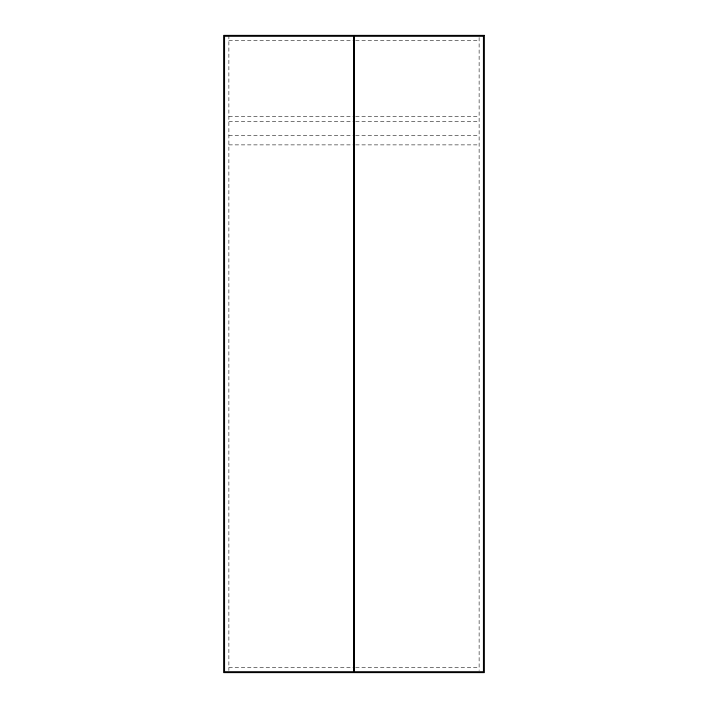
<?xml version="1.0" encoding="UTF-8"?>
<svg xmlns="http://www.w3.org/2000/svg" width="708" height="708" viewBox="0 0 708 708"><rect width="100%" height="100%" fill="white"/><g stroke="black" fill="none" stroke-linecap="round" stroke-linejoin="round"><path stroke-width="0.53" stroke-dasharray="3.54 2.66" d="M228.879 40.613L354.549 40.613M355.655 40.613L479.121 40.613M228.879 116.501L354.549 116.501M355.655 116.501L479.121 116.501M228.879 121.714L354.549 121.714M355.655 121.714L479.121 121.714M228.879 135.617L354.549 135.617M355.655 135.617L479.121 135.617M228.879 144.883L354.549 144.883M355.655 144.883L479.121 144.883M228.879 667.387L354.549 667.387M355.655 667.387L479.121 667.387M479.121 37.489L479.121 670.511M228.879 35.4L228.879 670.511"/><path stroke-width="1.06" d="M484.334 35.4L223.666 35.4L223.666 672.6L484.334 672.6L484.334 35.4M353.566 36.267L224.533 36.267L224.533 671.733L353.566 671.733L353.566 36.267M483.467 36.267L354.434 36.267L354.434 671.733L483.467 671.733L483.467 36.267"/></g></svg>
